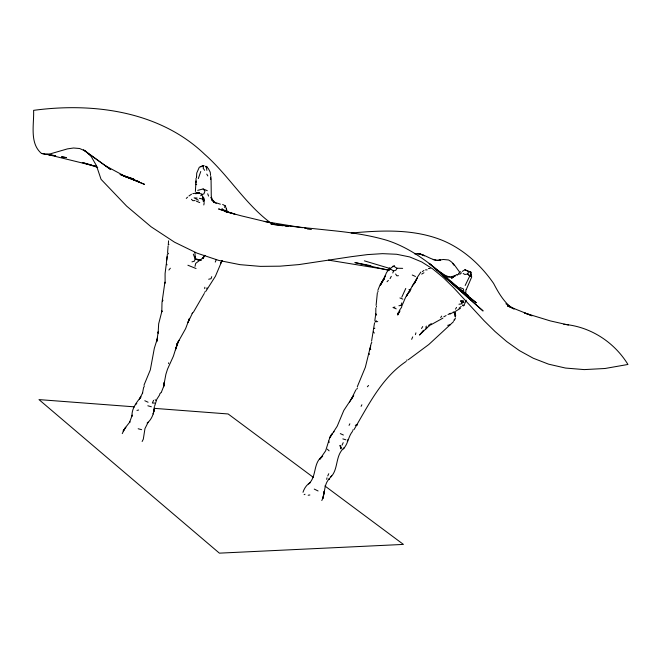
<?xml version="1.0" encoding="UTF-8"?>
<svg xmlns="http://www.w3.org/2000/svg" width="661" height="661" viewBox="0 0 661 661"><rect width="100%" height="100%" fill="white"/><g stroke="black" fill="none" stroke-linecap="round" stroke-linejoin="round"><path stroke-width="0.99" d="M154.286 406.804C154.253 412.819 151.939 419.314 147.155 423.114L148.147 422.255L144.957 428.601L143.313 439.168L142.132 441.498M195.962 183.089L196.069 178.189M377.712 321.593L375.423 321.783L374.861 320.378L375.803 313.735L375.845 307.886M195.375 191.45L196.02 180.974M168.621 363.649L168.654 362.806M371.689 342.861L371.722 342.134M196.557 176.784L196.532 177.313L196.722 173.091L199.316 167.2L204.051 165.556L202.555 165.622L200.911 166.836M465.765 293.03L465.931 289.749M168.563 240.827L168.291 244.892L168.952 244.413M455.47 314.504L455.313 316.859L454.801 312.405L455.47 314.504L453.231 311.885M168.092 245.966L167.605 252.634L168.613 253.874M374.539 322.799L371.606 340.969M204.712 288.65L204.836 287.238M167.431 253.923L166.382 262.888M226.583 211.454L226.74 209.884L225.318 205.885L222.641 204.423M376.431 306.985L376.514 306.307M377.365 292.707L376.101 305.423M166.754 260.128L167.183 256.542M226.706 212.181L226.409 208.653M143.594 387.586L142.421 393.559L142.685 392.849L139.347 399.161L140.983 396.782C136.579 402.417 131.539 408.63 131.985 416.232L132.225 415.108L129.539 422.47L129.969 421.825L124.995 428.146L122.252 433.608M153.93 411.043L154.187 409.225L153.22 413.844L154.187 409.225M203.803 204.96L204.224 202.588M326.699 479.374L326.997 477.829M357.304 386.702L365.368 367.219L371.226 343.332M352.784 430.782L352.982 429.815M144.015 387.073L144.255 385.999M377.91 291.931L378.059 291.27M195.003 266.408L195.689 263.375L203.125 257.782L202.795 258.145L204.86 255.303M406.796 360.699L406.994 359.857M154.641 406.052L156.789 399.294L159.772 394.658M370.681 346.116L369.83 349.694L370.804 349.396M355.882 389.883L351.264 399.236L353.701 395.509L343.811 410.431L337.217 426.196L329.723 437.838L325.633 450.843L319.784 459.271L322.7 456.09C312.703 462.526 317.123 476.548 308.571 483.976L310.083 482.654C306.597 484.786 304.209 488.429 302.994 492.28M466.236 300.218L463.956 305.399L463.237 305.96L462.518 305.01L463.956 305.399M198.308 178.602L200.754 171.496M205.662 167.051L205.893 166.2L208.38 168.646L210.248 172.215L210.586 175.454M206.761 288.857L207.058 287.799M143.982 385.189L150.32 369.879L154.319 348.314L157.549 337.953L156.715 341.712L158.227 331.739L158.128 333.185L158.665 323.824L161.986 310.893L161.796 311.761L162.003 302.416L164.911 282.164L165.11 283.181L165.085 273.555L166.332 263.689L167.043 264.863M415.381 334.64L415.926 332.847M377.861 290.328L380.207 284.453L384.058 278.62L380.389 285.345L383.165 280.297M398.922 305.754L401.045 305.365L401.83 302.895M466.286 289.543L471.673 277.091L471.02 272.241L464.939 269.762L462.295 271.407M224.41 207.38L225.318 205.885M211.735 276.637L211.041 278.711L208.661 279.223M200.754 195.706L201.671 194.251L204.075 200.432M333.706 432.211L334.003 431.418M392.791 272.952L393.535 270.944L395.856 270.242L397.013 268.242L402.656 268.358M471.02 272.241L468.649 271.605L467.724 274.042L464.823 274.472L463.179 273.464M347.248 441.275L347.876 439.639M215.255 262.087L216.304 259.492M411.671 339.333L412.704 336.887M356.965 425.32L357.295 424.56L355.279 425.345M402.053 305.399C404.582 300.425 405.92 294.319 410.489 290.757M153.575 400.326L152.352 403.036L154.682 403.053M327.74 475.953L328.748 473.706M401.789 297.202L405.763 288.452M342.018 445.233L343.208 442.663M162.565 301.077L162.986 300.193M399.244 311.744L397.699 315.016L399.641 311.414L397.443 313.884L400.07 310.934M462.031 302.912L460.667 300.962L463.138 300.573L463.815 302.209L462.031 302.912L461.56 303.895L458.965 304.242M454.834 319.453L453.892 320.387L455.487 318.081M470.26 271.894L470.996 276.438L467.724 274.042L469.715 276.124L465.17 285.486M161.21 392.642L163.573 386.627L165.886 374.3L167.514 369.16L173.438 356.089L177.759 342.249L175.446 349.818L178.941 340.283L176.966 344.075L185.609 328.657L189.5 318.329L188.038 322.361L192.615 312.769L192.111 313.521M349.058 425.378L349.851 423.8M221.881 261.037L215.403 276.281L205.802 291.377M361.088 406.35L361.889 404.78M321.8 500.526C325.493 493.577 323.369 484.488 329.525 478.531L328.839 479.357L331.615 475.903L331.012 476.796C338.597 468.963 335.077 455.553 343.984 447.976L343.249 448.935C348.14 444.142 348.149 436.681 352.429 431.493M390.089 278.62L391.295 276.323M221.956 260.847L220.741 263.136L222.121 260.599M425.734 327.311L426.411 326.088M331.153 435.475L332.037 433.996M408.952 291.939L406.432 296.153L414.133 283.115L412.084 286.263M202.902 258.691L204.877 255.427M351.264 399.236L351.677 398.566L349.471 402.136M455.487 309.125L456.561 307.373M421.536 328.476L422.718 326.567M193.285 312.43L204.266 293.459M413.96 283.362L417.446 277.727L414.191 283.883L417.405 277.215L420.834 272.101M440.705 317.561L441.655 316.107M356.634 389.263L357.461 388.024M388.817 270.713L391.353 267.548L394.576 265.912L392.741 266.276M399.252 310.596L401.591 307.307L401.863 305.853L401.045 305.365M353.99 429.625C368.524 405.11 381.637 377.852 406.094 361.484M423.461 330.269L419.512 335.061L427.477 327.302L425.932 328.955M168.886 270.019L170.348 268.217M389.8 267.746L386.338 272.952L383.711 279.702L385.181 275.893L381.851 282.057L383.438 279.991M367.359 386.776L368.582 385.462M387.04 281.743L388.362 280.371M159.698 393.948L160.755 392.849M453.611 321.585L428.782 344.53L408.275 359.766M375.423 321.783L376.415 320.783M186.286 198.416L187.534 197.176M459.808 274.356L461.518 272.786M135.414 404.714L136.794 403.483M204.464 292.344L205.1 291.815M459.023 308.241L461.204 306.44M458.701 273.257L460.626 271.721M457.238 275.174L459.031 273.737M427.312 327.484L429.567 325.683M460.428 308.34L453.925 312.273M422.362 271.638L423.932 270.44M188.922 195.987L191.516 194.202M430.344 325.113L442.878 318.148M428.526 325.402L431.311 323.634M456.941 274.431L451.587 278.289L455.528 275.381L450.761 277.042L446.249 277.033M421.71 274.092L423.941 272.762M448.001 314.562L450.414 313.256M449.926 314.124L452.669 312.661M443.795 316.801L446.068 315.594M304.134 494.643L305.035 494.23M373.977 328.517L374.845 328.187M191.963 261.88L194.524 261.095L195.086 258.715L193.309 254.13M201.258 194.656L203.927 193.896L204.935 191.021L203.117 188.955L197.722 190.351M447.679 325.319L450.191 324.799M192.822 193.656L199.209 192.607M136.951 410.431L138.612 410.027M408.944 289.741L411.01 289.262M394.972 307.043L392.973 307.497L396.22 308.852M195.623 193.756L198.242 193.227M450.761 277.042L454.049 276.496M452.967 276.662L454.875 276.364M439.714 260.037L443.308 259.476L448.588 259.988C453.463 262.483 456.082 267.565 459.362 271.704M308.2 495.221L309.877 494.973M437.879 260.351L440.342 260.054C430.997 261.698 423.941 252.172 414.703 253.874M195.92 184.634L196.681 184.551M351.165 233.036C381.827 230.301 413.926 228.648 443.01 240.612C463.774 249.428 480.82 265.069 493.618 283.437C498.187 292.261 503.36 301.044 511.077 307.489M195.02 200.539L192.863 200.688L191.426 199.258M398.443 275.703L396.831 275.794L395.609 274.009M428.427 268.548L430.179 268.482M425.535 269.853L427.171 269.87M197.523 260.062L201.423 260.285M197.152 198.06L194.127 197.854L198.391 200.217M134.588 406.862L38.966 399.599L219.378 553.15L403.433 544.416L324.89 485.959M154.12 408.341L228.144 413.968L313.314 477.341M155.12 399.707L155.765 400.343M419.512 253.799L417.504 253.626L420.132 254.006L424.469 255.782L419.752 253.857M196.086 192.855L199.746 193.21L198.391 192.384M283.123 225.789L271.002 224.186L330.17 230.375C349.305 232.284 368.4 234.862 386.9 240.323C422.354 251.717 447.968 280.247 476.317 302.779L455.495 286.147M285.139 226.054L288.171 226.459M307.357 228.987L311.397 229.524M328.393 260.12L387.478 269.762M563.783 324.311C590.207 326.509 614.135 341.935 627.95 364.467L604.972 368.499L584.225 369.598L565.502 368.053L548.597 364.17L533.303 358.245L519.406 350.611L506.714 341.572L494.998 331.483L484.05 320.676L453.553 287.651L443.415 277.727L432.881 269.019L421.726 261.946L409.704 256.939L396.625 254.27L382.512 253.65L367.45 254.601L351.503 256.658L298.937 264.59L279.967 266.176L260.318 266.375L239.984 264.656L218.948 260.467L197.168 253.204L174.578 242.215L151.113 226.797L126.656 206.133L101.05 179.321L96.456 165.671L91.243 156.574L85.583 151.129L79.634 148.518L73.528 147.998L67.43 148.89L50.41 153.823L45.584 154.31L41.379 153.352C29.324 143.098 34.19 124.243 33.604 110.354C93.151 102.331 159.607 111.098 204.637 154.261C228.747 175.471 245.248 204.274 271.274 223.36M264.235 221.435L302.408 227.715M304.424 228.045L306.431 228.375M41.75 153.517L55.598 155.814M55.656 155.798L46.791 154.302L96.481 166.489M199.382 198.317L203.183 199.184L203.439 201.803L202.985 197.069L204.051 198.267L204.266 201.539M226.93 210.52L223.476 210.124L222.005 208.554M370.862 265.697L354.891 262.574L388.751 270.316M433.17 259.633L436.078 260.244M568.435 325.005L550.291 320.899L524.619 313.025L532.113 315.784L507.367 305.861L514.142 308.993L505.88 303.754M274.265 223.749L241.356 215.85L224.608 211.338L234.903 214.106L218.568 208.934L228.425 212.321M469.715 276.124L470.996 276.438M200.374 260.046L195.086 258.715L196.714 259.616M138.174 428.749L141.603 429.675M91.854 165.118L82.294 162.499L97.712 167.398M94.721 165.903L96.63 166.432M147.841 405.78L151.369 406.779M364.368 260.847L390.023 268.523M342.852 438.896L345.843 439.805M449.389 276.852L444.613 275.381L445.861 275.769L436.243 269.531M205.612 166.448L207.281 166.993M122.037 175.248L133.811 179.09L122.351 175.314M214.767 202.34L220.386 204.183M123.153 175.892L139.099 181.75L120.178 174.413L144.412 184.295L120.178 174.413M187.898 265.235L196.069 268.523M464.939 269.762L468.649 271.605M460.667 300.962L463.815 302.209M399.93 297.946L402.88 299.152M203.117 188.955L207.265 190.665M459.866 287.444L463.51 289.006L463.782 292.336M196.292 201.118L199.738 202.613M222.327 209.81L228.582 212.594M412.249 275.017L415.463 276.472M144.809 400.74L148.072 402.227M340.291 433.608L343.39 435.029M314.256 489.09L318.081 490.974M390.378 268.936L393.535 270.944M105.438 165.787L110.751 169.58L83.534 149.931L105.438 165.787L125.83 176.751M202.96 165.589L203.654 165.985L203.158 168.191L204.613 170.315M393.931 266.333L397.013 268.242M464.336 292.98L468.624 295.798L442.829 275.645M200.647 193.45L201.671 194.251M216.164 203.522L212.016 199.465L214.164 202.745L210.933 197.342L212.33 200.87L211.272 196.02L211.066 179.205M327.311 449.15L329.128 450.843M373.457 331.979L374.324 333.07M452.768 263.582L454.049 265.243M206.769 174.116L207.843 175.933M375.803 313.735L376.605 315.107M368.896 353.42L369.449 354.47M328.674 441.118L329.236 442.391M194.821 256.485L195.301 257.707L194.912 252.337M207.694 193.764L208.57 196.094M454.801 312.405L455.718 315.553M195.061 256.708L195.499 258.517M206.455 167.968L206.885 170.373M202.985 197.069L203.183 199.184M210.909 176.487L211.041 178.842M210.479 177.222L210.57 179.296M455.099 313.331L455.165 316.189M341.093 447.233L340.96 448.885L339.944 445.398L341.093 447.233M324.221 491.222L322.948 498.287L324.221 491.222M163.928 383.942L163.573 386.627L163.928 383.942M164.283 382.331L163.573 386.627L164.283 382.331M330.087 437.169L329.723 437.838L331.715 434.137L330.087 437.169M123.607 430.344L123.103 431.146L125.83 427.27L123.607 430.344M66.472 157.624L61.531 156.806L66.497 157.615M436.541 269.68L429.171 263.342L483.117 310.992L436.541 269.68"/></g></svg>
